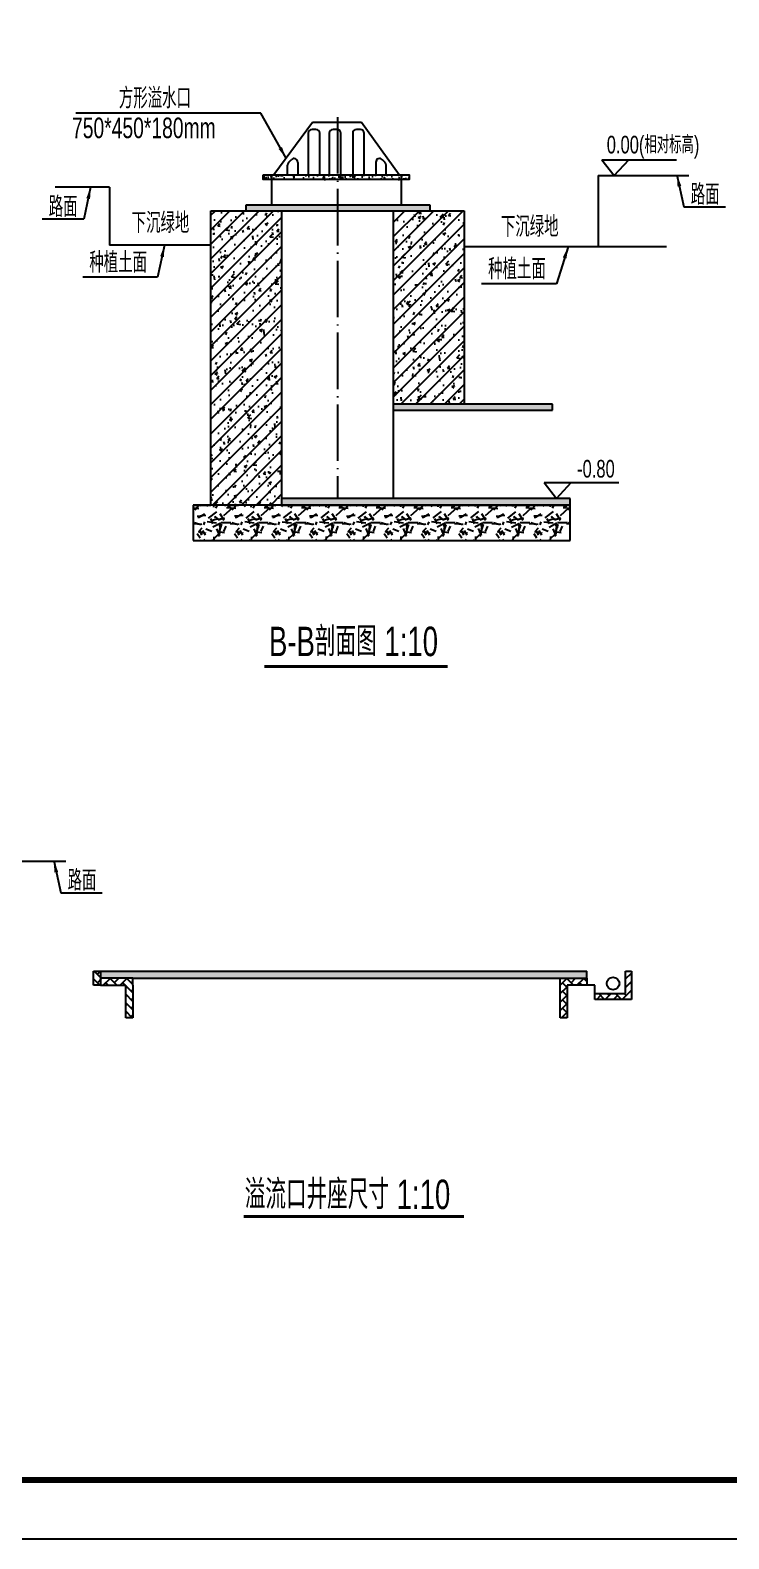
# Model space of a CAD drawing. Header units: millimetres. Extents: x 684779 to 686470, y 2544898 to 2545979.
# Drawn here: x 686249.7 to 686309, y 2545188.8 to 2545316.9 of the extents above; entities that cross this region are included whole.
import ezdxf

# ---------------------------------------------------------------- set-up
doc = ezdxf.new("R2010")
doc.units = ezdxf.units.MM
doc.linetypes.add('ACAD_ISO04W100', pattern=[30, 24, -3, 0, -3])
doc.layers.add('PUB_TITLE', color=4, linetype='Continuous')
doc.layers.add('文字标注', color=3, linetype='Continuous')
doc.styles.add('DIM_FONT', font='SIMPLEX', dxfattribs={"width": 0.7, "bigfont": 'GBCBIG'})
doc.styles.add('HZTXT', font='romane.shx', dxfattribs={"width": 0.7, "bigfont": 'hztxt.shx'})
doc.dimstyles.new('HX-100', dxfattribs={"dimtxt": 300, "dimasz": 200, "dimexe": 200, "dimexo": 500, "dimgap": 100, "dimtad": 1, "dimtoh": 1, "dimdec": 0, "dimzin": 0, "dimdsep": 46, "dimtxsty": 'DIM_FONT', "dimblk": 'ARCHTICK', "dimcen": 0.09, "dimdle": 200, "dimclrd": 256, "dimclre": 256, "dimclrt": 3, "dimazin": 2, "dimtfac": 1, "dimtdec": 0, "dimtix": 1, "dimtmove": 2, "dimatfit": 0, "dimfxl": 500, "dimfxlon": 1, "dimtolj": 1, "dimtzin": 0, "dimarcsym": 0})

# ---------------------------------------------------------------- blocks, each defined once
blk = doc.blocks.new('_ArchTick')
at = {"color": 0, "linetype": 'ByBlock', "const_width": 0.4}
blk.add_lwpolyline([(-0.5, -0.5), (0.5, 0.5)], dxfattribs=at)
blk = doc.blocks.new('A$C042515D6')
at = {"lineweight": -3}
h = blk.add_hatch(dxfattribs=at)
h.set_pattern_fill('AR-SAND', color=0, scale=2.5, style=0)
h.set_pattern_definition([(37.5, (-12077.00925186276, 11641.36737906933), (-4.000078239960114, 122.3533093323355), [0, -96.52000000000001, 0, -107.95, 0, -103.1875]), (7.5, (-12077.00925186276, 11641.36737906933), (112.3808207845006, 179.2062751420886), [0, -52.06999999999999, 0, -86.99499999999998, 0, -33.3375]), (327.5, (-12155.11425188184, 11641.36737906933), (197.7480925603645, 0.3592961696364227), [0, -31.75, 0, -114.3, 0, -149.225]), (317.5, (-12155.11425188184, 11641.36737906933), (190.8891131180743, 55.73233081430405), [0, -15.875, 0, -74.92999999999999, 0, -85.725])])
h.paths.add_polyline_path([(19007.11409580707, 35660.10930430889), (19007.11409580707, 35743.37293612957), (17760.83539968729, 35743.37293612957), (17760.83539968729, 35660.10930430889)])
h.paths.add_polyline_path([(16525.20334783196, 35743.37293612957), (16525.20334783196, 35660.10930430889), (17760.83539968729, 35660.10930430889), (17760.83539968729, 35743.37293612957)])
h = blk.add_hatch(dxfattribs=at)
h.set_pattern_fill('钢筋混凝土', color=0, scale=70, style=0)
h.set_pattern_definition([(45, (0, 0), (-123.7436867076458, 123.7436867076458), []), (50, (0, 0), (502.0821278205274, -43.92649448781657), [52.5, -577.5]), (355, (0, 0), (-97.12593352910001, 526.5344935900083), [42, -462]), (100.4514, (41.840176, -3.660537999999999), (404.956567199815, 482.6076794426675), [44.61813300000001, -490.7994784]), (46.1842, (0, 140), (747.0687340379511, -115.8633100303126), [78.75, -866.2499999999999]), (96.6356, (62.25572149999999, 130.3446851), (654.2638938840923, 681.8825096303092), [66.9272016, -736.1991]), (351.1842000000001, (0, 140), (654.263361593539, 681.8830206477272), [63, -693]), (21, (70, 105), (417.8349364829231, -281.8332234657372), [52.5, -577.5]), (326, (70, 105), (170.3207323451072, 507.6050315327971), [42, -462]), (71.4514, (104.8195631, 81.5138758), (588.1558400070429, 225.7713476969667), [44.61813300000001, -490.7994784]), (37.5, (0, 0), (8.511898722103467, 233.025697681918), [0, -456.4, 0, -469, 0, -463.75]), (7.499999999999999, (0, 0), (184.148676209504, 276.0881983176521), [0, -267.4, 0, -445.9, 0, -176.75]), (327.5, (-156.1, 0), (373.6757053206863, -15.78841021406583), [0, -175, 0, -546, 0, -724.5]), (317.5, (-226.1, 0), (408.2303185396703, 70.0734876326224), [0, -227.5, 0, -362.6, 0, -514.5])])
h.paths.add_polyline_path([(18737.91121587157, 31846.08657062054), (19937.91121587157, 31846.08657062054), (19937.91121587157, 35131.08657062054), (18737.91121587157, 35131.08657062054)])
h.paths.add_polyline_path([(16837.91121587157, 35130.75775510073), (15637.91121587157, 35130.75775510073), (15637.91121587157, 30131.08657062054), (16837.91121587157, 30131.08657062054)])
h = blk.add_hatch(dxfattribs=at)
h.set_pattern_fill('AR-SAND', color=0, scale=2.5, style=0)
h.set_pattern_definition([(37.5, (-26599.78733059764, 15200.16485339403), (-4.000078239960114, 122.3533093323355), [0, -96.52000000000001, 0, -107.95, 0, -103.1875]), (7.5, (-26599.78733059764, 15200.16485339403), (112.3808207845006, 179.2062751420886), [0, -52.06999999999999, 0, -86.99499999999998, 0, -33.3375]), (327.5, (-26677.89233064651, 15200.16485339403), (197.7480925603645, 0.3592961696364227), [0, -31.75, 0, -114.3, 0, -149.225]), (317.5, (-26677.89233064651, 15200.16485339403), (190.8891131180743, 55.73233081430405), [0, -15.875, 0, -74.92999999999999, 0, -85.725])])
h.paths.add_polyline_path([(16837.91121587157, 30246.18380343914), (16837.91121587157, 30131.08657062054), (18737.91121587157, 30131.08657062054), (21738.18343511224, 30131.08657062054), (21738.18343511224, 30246.18380343914)])
h.paths.add_polyline_path([(18737.91121587157, 31746.08657062054), (19937.91121587157, 31746.08657062054), (19937.91121587157, 31846.08657062054), (18737.91121587157, 31846.08657062054)])
h.paths.add_polyline_path([(19937.91121587157, 31746.08657062054), (21437.91121587157, 31746.08657062054), (21437.91121587157, 31846.08657062054), (19937.91121587157, 31846.08657062054)])
h.paths.add_polyline_path([(18737.91121587157, 35131.08657062054), (19358.17449647188, 35131.08657062054), (19358.17449647188, 35230.75775510073), (16237.91121587157, 35230.75775510073), (16237.91121587157, 35130.75775510073), (16337.91121587157, 35130.75775510073), (16837.91121587157, 35130.75775510073)])
h = blk.add_hatch(dxfattribs=at)
h.set_pattern_fill('GRAVEL', color=0, scale=25, style=0)
h.set_pattern_definition([(228.0128, (-26142.58733060956, 15835.16485339403), (-5080.004316474003, -5715.007022378144), [85.43025, -8457.625]), (184.9697, (-26199.73733061552, 15771.66485345363), (7620.012326544781, 634.9955188468645), [146.60125, -14513.5]), (132.5104, (-26345.78733059764, 15758.96485370397), (6349.995379582923, -6985.006823115101), [103.3704999999999, -10233.67499999999]), (267.2737, (-26593.4373305738, 15600.21485358476), (634.9972427070431, 12699.9959133416), [133.50125, -13216.6]), (292.8337, (-26599.78733059764, 15466.86485373974), (-3175.009013875476, 7620.004332512777), [130.9085, -12959.95]), (357.2737, (-26548.98733061552, 15346.21485358476), (-12699.9959133416, 634.9972427070438), [133.50125, -13216.6]), (37.6942, (-26415.63733056188, 15339.86485373974), (-8255.005215309982, -6349.994339246222), [176.5484999999999, -17478.275]), (72.2553, (-26275.9373305738, 15447.814853549), (4445.008891366799, 13970.00405150909), [166.68, -16501.325]), (121.4296, (-26225.13733056188, 15606.564853549), (-5080.001308816119, 8254.990289993173), [133.95325, -13261.375]), (175.2364, (-26294.98733061552, 15720.86485373974), (6984.994513263614, -634.9940406802889), [152.9282499999983, -7493.474999999946]), (222.3974, (-26447.38733056188, 15733.564853549), (-7620.000229309927, -6984.990912659242), [197.7695, -19579.2]), (138.8141, (-25964.78733059764, 15593.86485373974), (-4444.997168556183, 3809.994139281001), [67.50125, -6682.649999999998]), (171.4692, (-26015.58733060956, 15638.314853549), (8254.98739889785, -1270.003200011425), [128.4204999999983, -12713.64999999989]), (225, (-26142.58733060956, 15657.36485373974), (-1.332e-13, -634.9995671750494), [89.80225000000002, -808.2224999999999]), (203.1986, (-26187.03733059764, 15733.564853549), (3175.010706397708, 1270.005568576566), [48.36025, -4787.65]), (291.8014, (-26231.48733061552, 15714.51485335827), (-635.0004454736273, 1905.001227182966), [68.3915, -3351.199999999999]), (30.9638, (-26206.08733060956, 15651.01485341787), (1904.997988702056, 1270.000989665138), [111.0799999999992, -3591.574999999973]), (161.5651, (-26110.83733060956, 15708.16485339403), (1270.000579545245, -634.9990556162691), [80.32175, -1927.725]), (16.38950000000001, (-26599.78733059764, 15714.51485335827), (6350.003503492338, 1904.996037491951), [112.522, -11139.7]), (70.3462, (-26491.83733060956, 15746.26485335827), (-2539.992922169127, -6984.990122136249), [94.39975000000003, -9345.550000000001]), (293.1986, (-26110.83733060956, 15835.16485339403), (-1270.005568576566, 3175.010706397708), [96.71999999999998, -4739.3]), (343.6105, (-26072.73733061552, 15746.26485335827), (-6350.003503492335, 1904.996037491953), [112.5219999999992, -11139.69999999989]), (339.4440000000001, (-26599.78733059764, 15320.814853549), (-3175.003941063978, 1269.998459012535), [108.50875, -5316.925000000001]), (294.7751, (-26498.1873305738, 15282.71485364437), (-3174.99260090671, 6984.996756539167), [90.9179999999992, -9000.899999999896]), (66.8014, (-26104.48733061552, 15200.16485339403), (1270.005568576567, 3175.010706397708), [96.72000000000001, -4739.300000000001]), (17.354, (-26066.38733056187, 15289.06485360861), (-8255.00044546499, -2539.996168901408), [106.44575, -10538.09999999999]), (69.444, (-26415.63733056188, 15200.16485339403), (-1269.998459012536, -3175.003941063977), [54.25449999999999, -5371.199999999999]), (101.3098999999999, (-26142.58733060956, 15200.16485339403), (-634.996865721837, 2539.991865225655), [32.37874999999962, -3205.499999999975]), (165.9638, (-26148.9373305738, 15231.91485351324), (1905.001338674293, -634.9989010309102), [130.9085, -2487.2625]), (186.009, (-26275.9373305738, 15263.66485345364), (6349.990636106986, 634.9985171369646), [121.31675, -12010.35]), (303.6901, (-26206.08733060956, 15593.86485373974), (-635.0002178268082, 1269.99877480796), [91.581, -2197.945]), (353.1572, (-26155.28733059764, 15517.66485345363), (10795.00446416086, -1270.00568791371), [159.88925, -15829]), (60.94540000000001, (-25996.53733059764, 15498.61485373974), (-2539.994091457273, -4444.989402708531), [65.37699999999958, -6472.349999999974]), (90, (-25964.78733059764, 15555.76485335827), (-635, 635), [38.1, -596.9]), (120.2563999999999, (-26288.63733056188, 15282.71485364437), (2539.994616709028, -4444.997758119391), [88.21674999999999, -8733.475]), (48.01279999999999, (-26333.08733060956, 15358.91485351324), (5080.004316474002, 5715.007022378145), [170.86075, -8372.2]), (0, (-26218.78733059764, 15485.91485351324), (635, 635), [165.1, -469.8999999999998]), (325.3048, (-26053.6873305738, 15485.91485351324), (-6349.988997738422, 4445.000422621191), [100.4024999999999, -9939.825]), (254.0546, (-25971.13733056187, 15428.76485335827), (-635.0016199253685, -2540.006050800907), [92.45725, -4530.425]), (207.6459999999999, (-25996.53733059764, 15339.86485373974), (-12064.99576225568, -6350.003993680848), [150.53625, -14903.125]), (175.4261, (-26129.88733056188, 15270.01485341787), (-8255.001901186877, 634.9969278048655), [159.2572499999984, -15766.44999999989]), (175.4261, (-26129.88733056188, 15270.01485341787), (-8255.001901186877, 634.9969278048655), [159.2572499999984, -15766.44999999989])])
h.paths.add_polyline_path([(18737.91139611602, 29531.08657062054), (19937.91139611602, 29531.08657062054), (20237.91139611602, 29531.08657062054), (21737.91139611602, 29531.08657062054), (21737.91139611602, 30131.08657062054), (18737.91121587157, 30131.08657062054), (16837.91121587157, 30131.08657062054), (15637.91121587157, 30131.08657062054), (15637.91121587157, 30130.75775510073), (15337.91139611602, 30131.08657062054), (15337.91139611602, 29531.08657062054), (15637.91139611602, 29531.08657062054), (16837.91139611602, 29531.08657062054)])
h = blk.add_hatch(dxfattribs=at)
h.set_pattern_fill('AR-HBONE', color=0, style=0)
h.set_pattern_definition([(45, (-41967.52368429303, -8209.209061205385), (1.42e-14, 143.6840979371064), [304.8, -101.6]), (135, (-41895.6816842556, -8137.367061197757), (1.42e-14, 143.6840979371064), [304.8, -101.6])])
h.paths.add_polyline_path([(13640.6748214662, 21974.64828056097), (13760.67482146621, 21974.64828056097), (13760.67482146621, 22214.64828056097), (13640.6748214662, 22214.64828056097)])
h.paths.add_polyline_path([(14190.67482146621, 21974.64828056097), (14190.67482146621, 21424.64828056097), (14310.6748214662, 21424.64828056097), (14310.6748214662, 21974.64828056097), (14310.6748214662, 22094.64828056097), (13760.67482146621, 22094.64828056097), (13760.67482146621, 21974.64828056097)])
h.paths.add_polyline_path([(22020.67482146621, 21974.64828056097), (22020.67482146621, 22094.64828056097), (21570.67482146621, 22094.64828056097), (21570.67482146621, 21424.64828056097), (21690.67482146621, 21424.64828056097), (21690.67482146621, 21974.64828056097)])
h.paths.add_polyline_path([(22780.67482146621, 21734.64828056097), (22780.67482146621, 22214.64828056097), (22680.67482146621, 22214.64828056097), (22680.67482146621, 21834.64828056097), (22160.67482146621, 21834.64828056097), (22160.67482146621, 21734.64828056097)])
blk.add_hatch(color=0, dxfattribs=at).paths.add_polyline_path([(13760.67482146621, 22214.64828056097), (13760.67482146621, 22094.64828056097), (14310.6748214662, 22094.64828056097), (21570.67482146621, 22094.64828056097), (22020.67482146621, 22094.64828056097), (22020.67482146621, 22214.64828056097)])
at = {"color": 0, "linetype": 'ACAD_ISO04W100', "ltscale": 40}
blk.add_line((17786.11596271395, 36721.43890273571), (17788.30603596568, 30246.18380343914), dxfattribs=at)
at = {"color": 0, "lineweight": -3, "ltscale": 20}
for p, q in [((17362.44163525104, 36630.21754729748), (16706.62679105997, 35743.37293612957)), ((18195.33886134624, 36630.21754729748), (17362.44163525104, 36630.21754729748)), ((18834.95426058769, 35743.37293612957), (18195.33886134624, 36630.21754729748))]:
    blk.add_line(p, q, dxfattribs=at)
at = {"color": 0, "lineweight": -3}
for p, q in [((17290.12501588464, 36446.22874206305), (17290.12501588464, 35743.37293612957)), ((17421.04691722989, 36511.02874219418), (17354.92501583695, 36511.02874219418)), ((17485.84691721201, 35743.37293612957), (17485.84691721201, 36446.22874206305)), ((17647.78996106982, 36446.22874206305), (17647.78996106982, 35743.37293612957)), ((17778.71186241507, 36511.02874219418), (17712.58996105194, 36511.02874219418)), ((17843.51186239719, 35743.37293612957), (17843.51186239719, 36446.22874206305)), ((18044.73230549693, 36446.22874206305), (18044.73230549693, 35743.37293612957)), ((18175.65420690179, 36510.92802751064), (18109.53230547905, 36510.92802751064)), ((18240.4542068243, 35743.37293612957), (18240.4542068243, 36446.22874206305)), ((16939.96964344382, 35742.21771997213), (16939.96964344382, 35905.37791186571)), ((16957.08605736494, 35949.2563303113), (17000.88649776578, 35996.85517585278)), ((17113.3700838387, 35952.97675740719), (17113.3700838387, 35742.21771997213)), ((18438.46716728806, 35954.13197314739), (18438.46716728806, 35743.37293612957)), ((18594.75119370222, 35950.41154658794), (18550.95075336098, 35998.01039206982)), ((18611.86760768294, 35743.37293612957), (18611.86760768294, 35906.53312766552)), ((16671.20777383447, 35230.75775510073), (16671.20777383447, 35730.75775510073)), ((16934.15426066518, 35743.37293612957), (18834.95426058769, 35743.37293612957)), ((18871.20777383447, 35730.75775510073), (18871.20777383447, 35230.75775510073)), ((15637.91121587157, 30130.75775510073), (15637.91121587157, 35130.75775510073)), ((15637.91121587157, 35130.75775510073), (16837.91121587157, 35130.75775510073)), ((16237.91121587157, 35130.75775510073), (16237.91121587157, 35230.75775510073)), ((16237.91121587157, 35230.75775510073), (19358.17449647188, 35230.75775510073)), ((16237.91121587157, 35130.75775510073), (16337.91121587157, 35130.75775510073)), ((16837.91121587157, 35130.75775510073), (18737.91121587157, 35131.08657062054)), ((16837.91121587157, 35130.75775510073), (16837.91121587157, 30130.75775510073)), ((18737.91121587157, 30246.18380343914), (18737.91121587157, 35131.08657062054)), ((18737.91121587157, 35131.08657062054), (19937.91121587157, 35131.08657062054)), ((19358.17449647188, 35230.75775510073), (19358.17449647188, 35130.75775510073)), ((19937.91121587157, 35131.08657062054), (19937.91121587157, 31846.08657062054)), ((21437.91121587157, 31846.08657062054), (18737.91121587157, 31846.08657062054)), ((21437.91121587157, 31746.08657062054), (21437.91121587157, 31846.08657062054)), ((18737.91121587157, 31746.08657062054), (21437.91121587157, 31746.08657062054)), ((21738.18343511224, 30246.18380343914), (16838.18343511224, 30246.18380343914)), ((21738.18343511224, 30131.08657062054), (21738.18343511224, 30246.18380343914)), ((21737.91139611602, 30131.08657062054), (15337.91139611602, 30131.08657062054)), ((15337.91139611602, 30131.08657062054), (15337.91139611602, 29531.08657062054)), ((15337.91139611602, 30131.08657062054), (15637.91121587157, 30130.75775510073)), ((16837.91121587157, 30131.08657062054), (18737.91121587157, 30131.08657062054)), ((18737.91121587157, 30131.08657062054), (21738.18343511224, 30131.08657062054)), ((21737.91139611602, 29531.08657062054), (21737.91139611602, 30131.08657062054)), ((15337.91139611602, 29531.08657062054), (15637.91139611602, 29531.08657062054)), ((15637.91139611602, 29531.08657062054), (16837.91139611602, 29531.08657062054)), ((16837.91139611602, 29531.08657062054), (18737.91139611602, 29531.08657062054)), ((18737.91139611602, 29531.08657062054), (19937.91139611602, 29531.08657062054)), ((19937.91139611602, 29531.08657062054), (20237.91139611602, 29531.08657062054)), ((20237.91139611602, 29531.08657062054), (21737.91139611602, 29531.08657062054)), ((13640.6748214662, 22214.64828056097), (13760.67482146621, 22214.64828056097)), ((13640.6748214662, 21974.64828056097), (13640.6748214662, 22214.64828056097)), ((13640.6748214662, 22214.64828056097), (22020.67482146621, 22214.64828056097)), ((13760.67482146621, 22214.64828056097), (13760.67482146621, 21974.64828056097)), ((14310.6748214662, 22094.64828056097), (13760.67482146621, 22094.64828056097)), ((14310.6748214662, 21974.64828056097), (14310.6748214662, 22094.64828056097)), ((14310.6748214662, 22094.64828056097), (21570.67482146621, 22094.64828056097)), ((21570.67482146621, 21424.64828056097), (21570.67482146621, 22094.64828056097)), ((21570.67482146621, 22094.64828056097), (22020.67482146621, 22094.64828056097)), ((22020.67482146621, 22094.64828056097), (22020.67482146621, 22214.64828056097)), ((22020.67482146621, 22094.64828056097), (22020.67482146621, 21974.64828056097)), ((22680.67482146621, 22214.64828056097), (22780.67482146621, 22214.64828056097)), ((22680.67482146621, 21834.64828056097), (22680.67482146621, 22214.64828056097)), ((22780.67482146621, 22214.64828056097), (22780.67482146621, 21734.64828056097)), ((13760.67482146621, 21974.64828056097), (13640.6748214662, 21974.64828056097)), ((13760.67482146621, 21974.64828056097), (14190.67482146621, 21974.64828056097)), ((14190.67482146621, 21424.64828056097), (14190.67482146621, 21974.64828056097)), ((14310.6748214662, 21974.64828056097), (14310.6748214662, 21424.64828056097)), ((22160.67482146621, 21974.64828056097), (21690.67482146621, 21974.64828056097)), ((21690.67482146621, 21974.64828056097), (21690.67482146621, 21424.64828056097)), ((22160.67482146621, 21834.64828056097), (22160.67482146621, 21974.64828056097)), ((22160.67482146621, 21734.64828056097), (22160.67482146621, 21834.64828056097)), ((22160.67482146621, 21834.64828056097), (22680.67482146621, 21834.64828056097)), ((22780.67482146621, 21734.64828056097), (22160.67482146621, 21734.64828056097)), ((14310.6748214662, 21424.64828056097), (14190.67482146621, 21424.64828056097)), ((21690.67482146621, 21424.64828056097), (21570.67482146621, 21424.64828056097))]:
    blk.add_line(p, q, dxfattribs=at)
at = {"color": 3}
for p, q in [((22277.13897621632, 35998.07865130901), (23546.35729426146, 35998.07865130901)), ((22277.13897621632, 35998.07865130901), (22489.15497002005, 35730.23552173376)), ((22489.15497002005, 35730.23552173376), (22735.76595813036, 35998.07865130901)), ((21295.53845348954, 30514.0269331336), (22564.75677153468, 30514.0269331336)), ((21295.53845348954, 30514.0269331336), (21507.55444732308, 30246.18380343914)), ((21507.55444732308, 30246.18380343914), (21754.16543540359, 30514.0269331336))]:
    blk.add_line(p, q, dxfattribs=at)
for p, q in [((22212.59423139692, 35730.23552173376), (23757.79124611616, 35730.23552173376)), ((22212.59423139692, 35730.23552173376), (22212.59423139692, 34524.19970667362)), ((13915.93837317824, 35532.27337771654), (12993.35842582583, 35532.27337771654)), ((13915.93837317824, 35532.27337771654), (13915.93837317824, 34546.17330002785)), ((15637.91121587157, 34546.17330002785), (13915.93837317824, 34546.17330002785)), ((19937.91121587157, 34524.19970667362), (23374.48529285193, 34524.19970667362)), ((19944.1802110374, 34524.19970667362), (22253.55310750008, 34524.19970667362)), ((11627.37422978878, 24081.26598078013), (13172.57124450803, 24081.26598078013))]:
    blk.add_line(p, q)
at = {"color": 0, "lineweight": -3}
blk.add_lwpolyline([(16525.20334783196, 35743.37293612957), (19007.11409580707, 35743.37293612957), (19007.11409580707, 35660.10930430889), (16525.20334783196, 35660.10930430889)], close=True, dxfattribs=at)
blk.add_circle((22468.34175989032, 22006.02879428863), 106.6817009847033, dxfattribs=at)
for centre, start, end in [((17354.92501583695, 36446.22874206305), 90, 180), ((17421.04691722989, 36446.22874206305), 0, 90), ((17712.58996105194, 36446.22874206305), 90, 180), ((17778.71186241507, 36446.22874206305), 0, 90), ((18109.53230547905, 36446.12802779675), 90, 180), ((18175.65420690179, 36446.12802779675), 0, 90), ((17004.76964345574, 35905.37791186571), 137.3797573357786, 180), ((17048.57008382678, 35952.97675740719), 0, 137.3797573357786), ((18503.26716729998, 35954.13197314739), 42.62024266422131, 180), ((18547.06760767102, 35906.53312766552), 0, 42.62024266422131)]:
    blk.add_arc(centre, 64.8, start, end, dxfattribs=at)
at = {"layer": '文字标注', "color": 3, "const_width": 50}
for points in [[(16544.86858811974, 27388.22641032934), (19660.26479366421, 27388.22641032934)], [(16190.71034121513, 18045.65349292755), (19934.10092687607, 18045.65349292755)]]:
    blk.add_lwpolyline(points, dxfattribs=at)
at = {"layer": '文字标注', "color": 7, "style": 'HZTXT', "width": 0.7}
for s, height, p in [('方形溢水口', 350, (14072.89450579881, 36868.80291318893)), ('路面', 350, (12882.36106804013, 35023.4145950079)), ('路面', 350, (23786.80153387785, 35231.94518631697)), ('下沉绿地', 350, (14290.5, 34751.50000005961)), ('下沉绿地', 350, (20562, 34687)), ('种植土面', 350, (13571.67425489425, 34077.16610532999)), ('种植土面', 350, (20346.12557038665, 33967.23778736591)), ('B-B剖面图 1:10', 500, (16623.31912508607, 27565.99742257595)), ('路面', 350, (13201.58153226971, 23582.97564536333)), ('溢流口井座尺寸 1:10', 500, (16211.83109644055, 18173.65009975433))]:
    blk.add_text(s, height=height, dxfattribs=at).set_placement(p)
at = {"layer": '文字标注', "color": 0, "style": 'HZTXT', "width": 0.7}
for s, height, p in [('750*450*180mm', 350, (13277.23106005788, 36364.04325538874)), ('0.00(相对标高)', 300, (22360.89912322164, 36104.55654859543)), ('-0.80', 300, (21856.64843705297, 30598.8244612813))]:
    blk.add_text(s, height=height, dxfattribs=at).set_placement(p)
at = {"color": 0}
blk.add_leader([(16913.15264043212, 36022.65349513293), (16485.85228675604, 36787.95086938143), (13341.15603122115, 36787.95086938143)], dimstyle='HX-100', override={"dimgap": 100, "dimtad": 0}, dxfattribs=at)
at = {"color": 8}
for points in [[(23553.46858218312, 35740.87944471836), (23670.53325766325, 35196.55898708105), (24376.63824802637, 35196.45965230465)], [(13594.11921659112, 35532.34885329008), (13477.05454111099, 34988.02839577198), (12770.94955074787, 34987.92906099558)], [(14848.61336001754, 34546.24877566099), (14731.54868450761, 34001.92831808329), (13460.26273760199, 34001.74947363138)], [(21705.50145232677, 34519.61935055256), (21506, 33892), (20234.71405309439, 33891.8211555481)], [(12968.24858054518, 24091.90990376472), (13085.31325605511, 23547.58944624662), (13791.41824641824, 23547.49011141062)]]:
    blk.add_leader(points, dimstyle='HX-100', override={"dimgap": 100, "dimtad": 0}, dxfattribs=at)

msp = doc.modelspace()

# ---------------------------------------------------------------- linework, layer by layer
at = {"layer": 'PUB_TITLE', "linetype": 'Continuous'}
msp.add_lwpolyline([(686166.5401070919, 2545188.775506721), (686463.540107092, 2545188.775506721), (686463.540107092, 2545398.775506721), (686166.5401070919, 2545398.775506721)], close=True, dxfattribs=at)
at = {"layer": 'PUB_TITLE', "linetype": 'Continuous', "const_width": 0.5}
msp.add_lwpolyline([(686179.0401070919, 2545193.775506721), (686458.540107092, 2545193.775506721), (686458.540107092, 2545393.77550672), (686179.0401070919, 2545393.77550672)], close=True, dxfattribs=at)

# ---------------------------------------------------------------- block references
at = {"xscale": 0.0050000003539026, "yscale": 0.0050000003539026, "zscale": 0.0050000003539026}
msp.add_blockref('A$C042515D6', (686186.8186372771, 2545125.913168109), dxfattribs=at)

doc.saveas('drawing.dxf')
